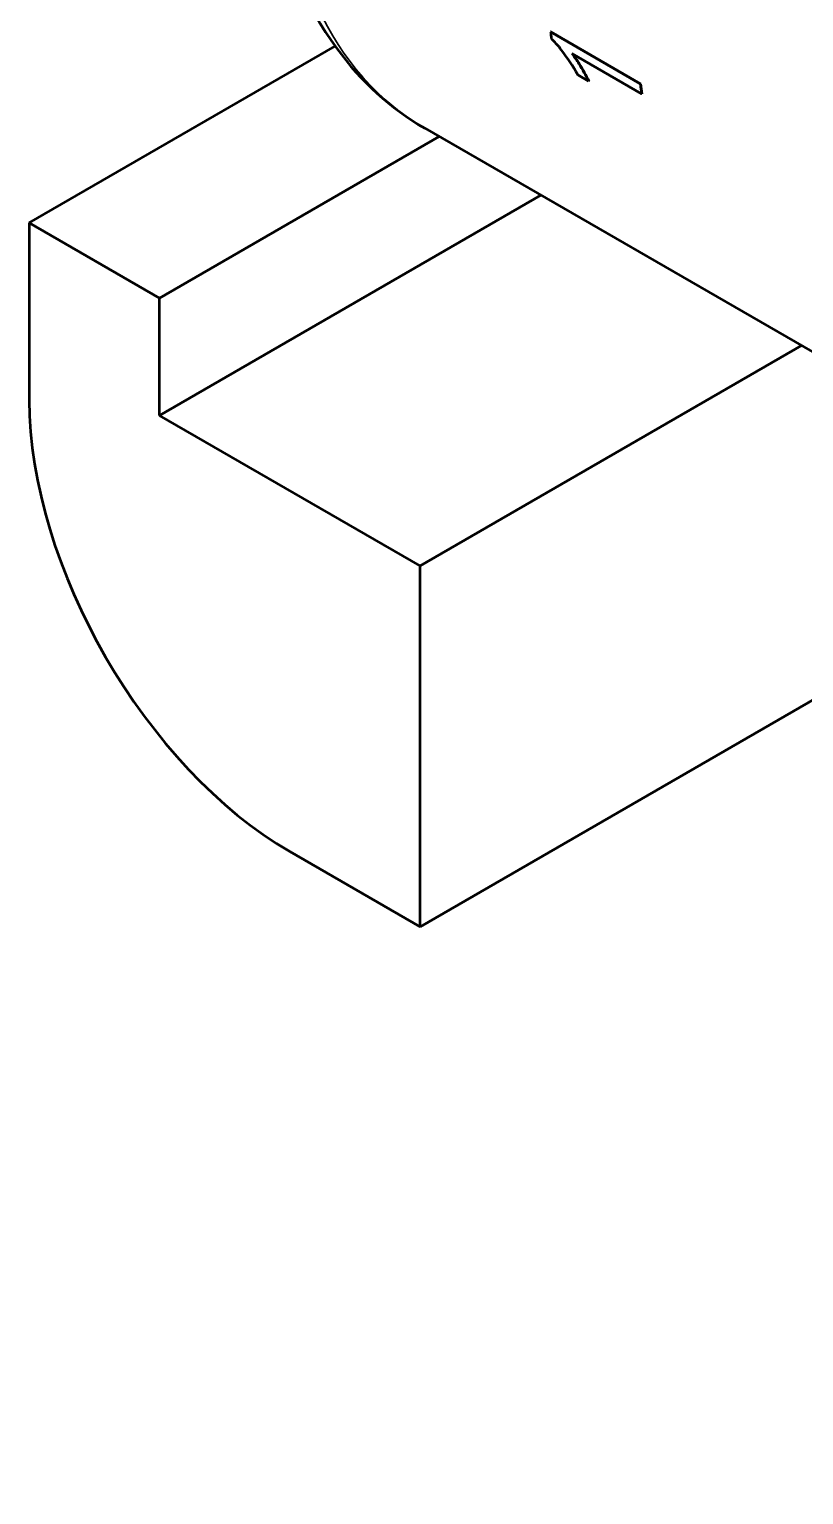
# Model space of a CAD drawing. Header units: millimetres. Extents: x -1259 to 2100, y -2965 to 1485.
# Drawn here: x 1530.29 to 1551.31, y 469.64 to 509.41 of the extents above; entities that cross this region are included whole.
import ezdxf

# ---------------------------------------------------------------- set-up
doc = ezdxf.new("R2010")
doc.units = ezdxf.units.MM
doc.header["$LTSCALE"] = 5
doc.layers.add('Visible (ISO)', color=7, linetype='Continuous', lineweight=50)
doc.layers.add('Visible Narrow (ISO)', color=7, linetype='Continuous', lineweight=35)

msp = doc.modelspace()

# ---------------------------------------------------------------- linework, layer by layer
at = {"layer": 'Visible (ISO)'}
for p, q in [((1544.446, 509.341), (1544.439, 509.336)), ((1544.439, 509.336), (1546.877, 507.928)), ((1544.446, 509.341), (1546.884, 507.933)), ((1530.294, 504.157), (1538.595, 508.95)), ((1546.914, 507.656), (1545.023, 508.748)), ((1545.474, 508.003), (1545.178, 508.174)), ((1545.481, 508.009), (1545.474, 508.003)), ((1546.884, 507.933), (1546.877, 507.928)), ((1546.921, 507.661), (1546.914, 507.656)), ((1541.025, 506.727), (1605.266, 469.638)), ((1533.83, 502.116), (1541.421, 506.499)), ((1544.178, 504.907), (1533.83, 498.932)), ((1530.294, 504.157), (1530.294, 499.34)), ((1533.83, 502.116), (1530.294, 504.157)), ((1533.83, 498.932), (1533.83, 502.116)), ((1551.249, 500.824), (1540.901, 494.849)), ((1540.901, 494.849), (1533.83, 498.932)), ((1559.735, 495.925), (1540.901, 485.051)), ((1540.901, 485.051), (1540.901, 494.849)), ((1537.365, 487.093), (1540.901, 485.051))]:
    msp.add_line(p, q, dxfattribs=at)
for centre, major_axis, start_param, end_param in [((1558.008, 519.265), (9.68, 16.766), 2.489148, 2.501338), ((1560.446, 517.858), (-9.68, -16.766), 5.630741, 5.649496), ((1560.446, 517.858), (-9.675, -16.758), 5.630741, 5.649496), ((1537.365, 495.258), (-5, 8.66), 0.785398, 2.356194)]:
    msp.add_ellipse(centre, major_axis=major_axis, ratio=0.57735, start_param=start_param, end_param=end_param, dxfattribs=at)
for points, knots in [([(1539.795, 528.148), (1539.064, 526.743), (1538.441, 525.291), (1537.299, 521.94), (1536.869, 520.037), (1536.496, 516.379), (1536.556, 514.626), (1537.204, 511.466), (1537.787, 510.051), (1539.29, 508), (1540.098, 507.263), (1541.025, 506.727)], [7.144211, 7.144211, 7.144211, 7.144211, 7.398518, 7.398518, 7.729634, 7.729634, 8.0628, 8.0628, 8.390507, 8.390507, 8.63938, 8.63938, 8.63938, 8.63938]), ([(1544.738, 508.846), (1544.695, 508.902), (1544.65, 508.957), (1544.558, 509.061), (1544.511, 509.111), (1544.463, 509.158)], [0, 0, 0, 0, 0.02118948, 0.02118948, 0.04216469, 0.04216469, 0.04216469, 0.04216469]), ([(1545.21, 508.473), (1545.259, 508.395), (1545.305, 508.317), (1545.393, 508.16), (1545.435, 508.081), (1545.474, 508.003)], [0, 0, 0, 0, 0.02798235, 0.02798235, 0.05618723, 0.05618723, 0.05618723, 0.05618723])]:
    msp.add_open_spline(points, degree=3, knots=knots, dxfattribs=at)
for points in [[(1545.178, 508.174), (1545.051, 508.404), (1544.901, 508.633), (1544.738, 508.846)], [(1545.023, 508.748), (1545.089, 508.659), (1545.152, 508.567), (1545.21, 508.473)], [(1545.042, 508.737), (1545.104, 508.653), (1545.162, 508.566), (1545.217, 508.478)], [(1545.217, 508.478), (1545.314, 508.323), (1545.402, 508.165), (1545.481, 508.009)]]:
    msp.add_open_spline(points, degree=3, dxfattribs=at)
at = {"layer": 'Visible Narrow (ISO)'}
msp.add_line((1545.217, 508.478), (1545.21, 508.473), dxfattribs=at)
msp.add_ellipse((1550.7, 523.485), major_axis=(-9.675, -16.758), ratio=0.57735, start_param=4.78554, end_param=6.283185, dxfattribs=at)

doc.saveas('drawing.dxf')
